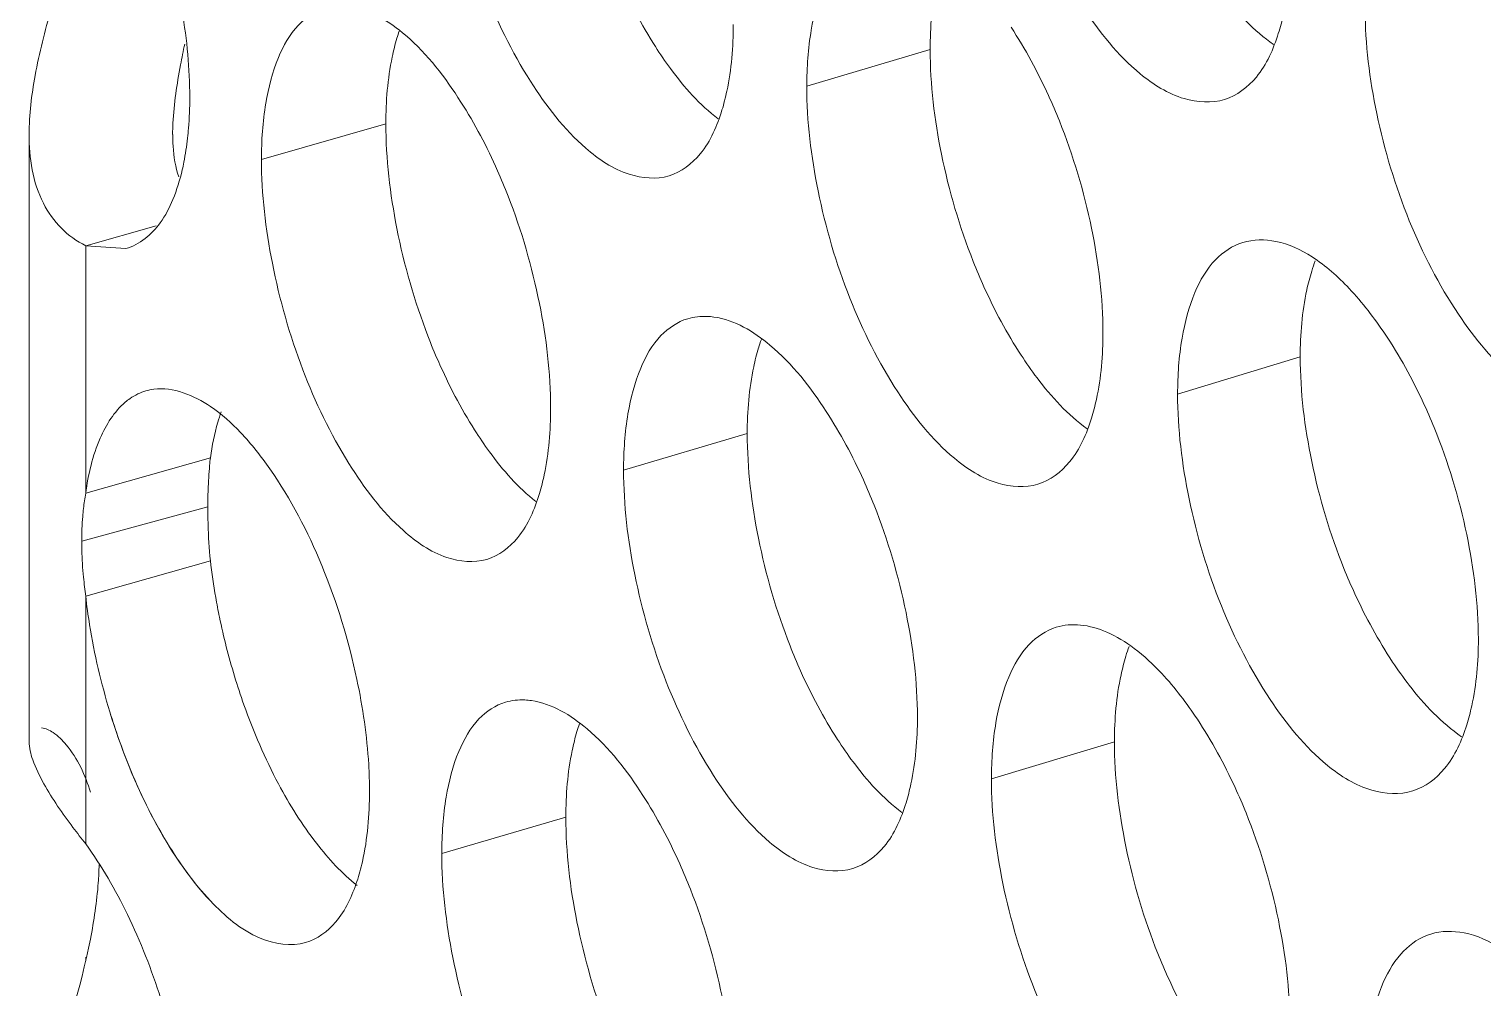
# Model space of a CAD drawing. Header units: millimetres. Extents: x 1177 to 4147, y 93 to 2194.
# Drawn here: x 2491.77 to 2502.4, y 853.76 to 860.77 of the extents above; entities that cross this region are included whole.
import ezdxf

# ---------------------------------------------------------------- set-up
doc = ezdxf.new("R2010")
doc.units = ezdxf.units.MM
doc.header["$LTSCALE"] = 0.1
doc.layers.get('0').update_dxf_attribs({"lineweight": 13})
doc.layers.add('标注', color=251, linetype='Continuous', lineweight=9)

# ---------------------------------------------------------------- blocks, each defined once
blk = doc.blocks.new('02')
for p, q in [((4328.801, 813.481), (4328.801, 819.845)), ((4329.392, 816.095), (4329.392, 818.682)), ((4329.392, 812.432), (4329.392, 815.019))]:
    blk.add_line(p, q)
at = {"layer": '标注'}
for p, q in [((4338.214, 820.732), (4336.925, 820.348)), ((4332.528, 819.957), (4331.228, 819.582)), ((4330.127, 818.891), (4329.392, 818.682)), ((4329.392, 818.682), (4329.813, 818.652)), ((4342.08, 817.521), (4340.799, 817.131)), ((4336.303, 816.719), (4335.011, 816.338)), ((4330.695, 816.467), (4329.392, 816.095)), ((4330.695, 816.467), (4329.392, 816.095)), ((4330.668, 815.953), (4329.351, 815.594)), ((4330.668, 815.953), (4329.351, 815.594)), ((4330.695, 815.391), (4329.392, 815.019)), ((4330.695, 815.391), (4329.392, 815.019)), ((4340.139, 813.499), (4338.854, 813.112)), ((4334.408, 812.71), (4333.112, 812.333)), ((4334.408, 812.71), (4333.112, 812.333)), ((4329.392, 811.21), (4329.392, 811.248))]:
    blk.add_line(p, q, dxfattribs=at)
for centre, radius, start, end in [((4334.526, 820.283), 1.966, 160.9402, 163.2288), ((4332.677, 819.848), 2.377, 177.2621, 180.0726), ((4344.003, 817.854), 1.889, 159.2059, 162.6715), ((4338.27, 817.048), 1.933, 160.2403, 163.0029), ((4330.173, 816.636), 0.55, 97.1735, 105.9366), ((4330.173, 816.636), 0.55, 97.1735, 105.9366), ((4331.697, 815.679), 2.342, 169.768, 173.6853), ((4331.697, 815.679), 2.342, 169.768, 173.6853), ((4335.848, 815.955), 5.18, 178.0496, 180.0207), ((4335.848, 815.955), 5.18, 178.0496, 180.0207), ((4336.345, 815.954), 5.677, 180.0086, 181.863), ((4336.345, 815.954), 5.677, 180.0086, 181.863), ((4336.687, 815.966), 6.02, 181.871, 185.483), ((4336.687, 815.966), 6.02, 181.871, 185.483), ((4336.712, 816.054), 6.053, 186.2893, 189.956), ((4336.712, 816.054), 6.053, 186.2893, 189.956), ((4333.9, 815.641), 4.55, 185.3339, 187.8588), ((4333.9, 815.641), 4.55, 185.3339, 187.8588), ((4342.076, 813.831), 1.903, 159.5485, 162.781), ((4336.39, 813.039), 1.95, 160.5892, 163.1153), ((4336.39, 813.039), 1.95, 160.5892, 163.1153), ((4343.627, 810.894), 0.623, 107.151, 111.3587)]:
    blk.add_arc(centre, radius, start, end, dxfattribs=at)
for points, knots in [([(4338.854, 824.362), (4338.854, 823.996), (4338.948, 823.239), (4339.268, 822.157), (4339.749, 821.207), (4340.174, 820.672), (4340.408, 820.479)], [0, 0, 0, 0, 0.256797, 0.52993, 0.786916, 1, 1, 1, 1]), ([(4330.479, 820.233), (4330.479, 820.532), (4330.418, 821.153), (4330.199, 822.066), (4329.861, 822.927), (4329.56, 823.452), (4329.392, 823.682)], [0, 0, 0, 0, 0.24518, 0.507954, 0.766556, 1, 1, 1, 1]), ([(4333.112, 823.583), (4333.112, 823.218), (4333.203, 822.466), (4333.511, 821.388), (4333.976, 820.437), (4334.388, 819.899), (4334.616, 819.701)], [0, 0, 0, 0, 0.25688, 0.530083, 0.787064, 1, 1, 1, 1]), ([(4329.441, 822.688), (4329.339, 822.169), (4329.098, 821.438), (4328.856, 820.496), (4328.801, 820.051), (4328.801, 819.845)], [0, 0, 0, 0, 0.543055, 0.787808, 1, 1, 1, 1]), ([(4337.599, 821.93), (4337.493, 821.898), (4337.279, 821.754), (4337.075, 821.389), (4336.95, 820.907), (4336.925, 820.544), (4336.925, 820.348)], [0, 0, 0, 0, 0.183153, 0.403682, 0.676253, 1, 1, 1, 1]), ([(4334.851, 821.744), (4334.885, 821.655), (4335.026, 821.317), (4335.197, 820.991), (4335.343, 820.763)], [0, 0, 0, 0, 0.260845, 1, 1, 1, 1]), ([(4341.851, 820.9), (4341.872, 820.965), (4341.948, 821.257), (4341.972, 821.561), (4341.972, 821.795)], [0, 0, 0, 0, 0.225697, 1, 1, 1, 1]), ([(4338.332, 821.627), (4338.312, 821.562), (4338.238, 821.269), (4338.214, 820.965), (4338.214, 820.732)], [0, 0, 0, 0, 0.225358, 1, 1, 1, 1]), ([(4341.097, 821.558), (4341.151, 821.476), (4341.353, 821.191), (4341.595, 820.928), (4341.802, 820.784)], [0, 0, 0, 0, 0.280024, 1, 1, 1, 1]), ([(4331.891, 821.16), (4331.787, 821.13), (4331.575, 820.987), (4331.375, 820.624), (4331.252, 820.142), (4331.228, 819.779), (4331.228, 819.582)], [0, 0, 0, 0, 0.180661, 0.40035, 0.673891, 1, 1, 1, 1]), ([(4333.312, 820.183), (4333.15, 820.438), (4332.839, 820.854), (4332.371, 821.144), (4332.157, 821.176)], [0, 0, 0, 0, 0.582814, 1, 1, 1, 1]), ([(4342.758, 821.155), (4342.758, 820.788), (4342.853, 820.032), (4343.179, 818.951), (4343.667, 818.002), (4344.099, 817.471), (4344.336, 817.279)], [0, 0, 0, 0, 0.256412, 0.529221, 0.786254, 1, 1, 1, 1]), ([(4336.039, 820.1), (4336.059, 820.164), (4336.133, 820.457), (4336.157, 820.76), (4336.157, 820.993)], [0, 0, 0, 0, 0.225294, 1, 1, 1, 1]), ([(4339.564, 819.986), (4339.528, 820.075), (4339.384, 820.412), (4339.208, 820.737), (4339.059, 820.965)], [0, 0, 0, 0, 0.260562, 1, 1, 1, 1]), ([(4330.426, 820.789), (4330.411, 820.717), (4330.357, 820.443), (4330.313, 820.166), (4330.304, 819.961)], [0, 0, 0, 0, 0.264477, 1, 1, 1, 1]), ([(4332.643, 820.851), (4332.624, 820.786), (4332.551, 820.493), (4332.528, 820.19), (4332.528, 819.957)], [0, 0, 0, 0, 0.22496, 1, 1, 1, 1]), ([(4335.343, 820.763), (4335.393, 820.684), (4335.582, 820.409), (4335.807, 820.153), (4336, 820.007)], [0, 0, 0, 0, 0.27889, 1, 1, 1, 1]), ([(4341.29, 820.21), (4341.419, 820.25), (4341.678, 820.45), (4341.8, 820.738), (4341.851, 820.9)], [0, 0, 0, 0, 0.442709, 1, 1, 1, 1]), ([(4338.214, 820.732), (4338.214, 820.365), (4338.307, 819.609), (4338.52, 818.879), (4338.664, 818.517)], [0, 0, 0, 0, 0.484725, 1, 1, 1, 1]), ([(4340.408, 820.479), (4340.545, 820.367), (4340.818, 820.191), (4341.155, 820.169), (4341.29, 820.21)], [0, 0, 0, 0, 0.55656, 1, 1, 1, 1]), ([(4336.925, 820.348), (4336.925, 819.981), (4337.018, 819.225), (4337.335, 818.142), (4337.812, 817.191), (4338.234, 816.655), (4338.467, 816.461)], [0, 0, 0, 0, 0.256988, 0.530284, 0.787246, 1, 1, 1, 1]), ([(4330.457, 819.807), (4330.46, 819.841), (4330.474, 819.983), (4330.479, 820.125), (4330.479, 820.233)], [0, 0, 0, 0, 0.240443, 1, 1, 1, 1]), ([(4333.805, 819.201), (4333.77, 819.29), (4333.629, 819.629), (4333.458, 819.955), (4333.312, 820.183)], [0, 0, 0, 0, 0.260824, 1, 1, 1, 1]), ([(4335.486, 819.412), (4335.613, 819.45), (4335.87, 819.65), (4335.989, 819.937), (4336.039, 820.1)], [0, 0, 0, 0, 0.439697, 1, 1, 1, 1]), ([(4328.801, 819.845), (4328.8, 819.6), (4328.855, 819.233), (4329.123, 818.854), (4329.299, 818.728), (4329.392, 818.682)], [0, 0, 0, 0, 0.536627, 0.771347, 1, 1, 1, 1]), ([(4330.301, 819.845), (4330.301, 819.804), (4330.306, 819.654), (4330.329, 819.502), (4330.365, 819.4)], [0, 0, 0, 0, 0.274396, 1, 1, 1, 1]), ([(4332.528, 819.957), (4332.528, 819.59), (4332.618, 818.833), (4332.827, 818.102), (4332.967, 817.739)], [0, 0, 0, 0, 0.484841, 1, 1, 1, 1]), ([(4340.019, 817.773), (4340.019, 818.139), (4339.925, 818.895), (4339.709, 819.624), (4339.564, 819.986)], [0, 0, 0, 0, 0.484554, 1, 1, 1, 1]), ([(4330.401, 819.475), (4330.407, 819.501), (4330.43, 819.611), (4330.447, 819.722), (4330.457, 819.807)], [0, 0, 0, 0, 0.239722, 1, 1, 1, 1]), ([(4334.616, 819.701), (4334.749, 819.585), (4335.016, 819.402), (4335.353, 819.373), (4335.486, 819.412)], [0, 0, 0, 0, 0.55978, 1, 1, 1, 1]), ([(4331.228, 819.582), (4331.228, 819.219), (4331.318, 818.47), (4331.622, 817.395), (4332.079, 816.445), (4332.485, 815.905), (4332.711, 815.705)], [0, 0, 0, 0, 0.256731, 0.529807, 0.786809, 1, 1, 1, 1]), ([(4329.813, 818.652), (4329.956, 818.693), (4330.159, 818.864), (4330.317, 819.176), (4330.376, 819.37), (4330.401, 819.475)], [0, 0, 0, 0, 0.426718, 0.691609, 1, 1, 1, 1]), ([(4334.249, 816.985), (4334.249, 817.352), (4334.157, 818.108), (4333.946, 818.838), (4333.805, 819.201)], [0, 0, 0, 0, 0.48467, 1, 1, 1, 1]), ([(4341.48, 818.715), (4341.372, 818.683), (4341.157, 818.538), (4340.95, 818.172), (4340.824, 817.689), (4340.799, 817.327), (4340.799, 817.131)], [0, 0, 0, 0, 0.184776, 0.405862, 0.677804, 1, 1, 1, 1]), ([(4342.966, 817.758), (4342.854, 817.926), (4342.627, 818.223), (4342.244, 818.565), (4341.855, 818.75), (4341.59, 818.749), (4341.48, 818.715)], [0, 0, 0, 0, 0.324351, 0.596195, 0.815556, 1, 1, 1, 1]), ([(4338.664, 818.517), (4338.699, 818.428), (4338.842, 818.091), (4339.016, 817.766), (4339.164, 817.539)], [0, 0, 0, 0, 0.260671, 1, 1, 1, 1]), ([(4342.2, 818.417), (4342.18, 818.352), (4342.104, 818.059), (4342.08, 817.755), (4342.08, 817.521)], [0, 0, 0, 0, 0.225626, 1, 1, 1, 1]), ([(4335.681, 817.919), (4335.576, 817.888), (4335.362, 817.744), (4335.16, 817.379), (4335.035, 816.897), (4335.011, 816.535), (4335.011, 816.338)], [0, 0, 0, 0, 0.18233, 0.402579, 0.67547, 1, 1, 1, 1]), ([(4335.955, 817.937), (4335.931, 817.94), (4335.84, 817.949), (4335.747, 817.938), (4335.681, 817.919)], [0, 0, 0, 0, 0.259303, 1, 1, 1, 1]), ([(4337.128, 816.95), (4336.963, 817.204), (4336.645, 817.62), (4336.171, 817.906), (4335.955, 817.937)], [0, 0, 0, 0, 0.581214, 1, 1, 1, 1]), ([(4332.967, 817.739), (4333.001, 817.65), (4333.141, 817.311), (4333.311, 816.985), (4333.455, 816.757)], [0, 0, 0, 0, 0.260931, 1, 1, 1, 1]), ([(4339.899, 816.879), (4339.919, 816.944), (4339.995, 817.236), (4340.019, 817.54), (4340.019, 817.773)], [0, 0, 0, 0, 0.225563, 1, 1, 1, 1]), ([(4343.479, 816.781), (4343.443, 816.87), (4343.296, 817.208), (4343.118, 817.532), (4342.966, 817.758)], [0, 0, 0, 0, 0.260387, 1, 1, 1, 1]), ([(4336.421, 817.614), (4336.401, 817.549), (4336.327, 817.256), (4336.303, 816.952), (4336.303, 816.719)], [0, 0, 0, 0, 0.225225, 1, 1, 1, 1]), ([(4339.164, 817.539), (4339.217, 817.458), (4339.414, 817.176), (4339.651, 816.915), (4339.853, 816.77)], [0, 0, 0, 0, 0.279659, 1, 1, 1, 1]), ([(4342.08, 817.521), (4342.08, 817.155), (4342.174, 816.398), (4342.391, 815.67), (4342.537, 815.309)], [0, 0, 0, 0, 0.484648, 1, 1, 1, 1]), ([(4330.022, 817.166), (4329.963, 817.149), (4329.887, 817.111), (4329.821, 817.06), (4329.805, 817.047)], [0, 0, 0, 0, 0.740858, 1, 1, 1, 1]), ([(4330.022, 817.166), (4329.963, 817.149), (4329.887, 817.111), (4329.821, 817.06), (4329.805, 817.047)], [0, 0, 0, 0, 0.740858, 1, 1, 1, 1]), ([(4331.316, 816.35), (4331.223, 816.484), (4331.035, 816.722), (4330.662, 817.059), (4330.309, 817.208), (4330.104, 817.183)], [0, 0, 0, 0, 0.320968, 0.5929, 1, 1, 1, 1]), ([(4331.316, 816.35), (4331.223, 816.484), (4331.035, 816.722), (4330.662, 817.059), (4330.309, 817.208), (4330.104, 817.183)], [0, 0, 0, 0, 0.320968, 0.5929, 1, 1, 1, 1]), ([(4340.799, 817.131), (4340.799, 816.765), (4340.893, 816.008), (4341.216, 814.927), (4341.7, 813.977), (4342.129, 813.444), (4342.365, 813.252)], [0, 0, 0, 0, 0.256604, 0.529576, 0.786585, 1, 1, 1, 1]), ([(4329.805, 817.047), (4329.689, 816.948), (4329.497, 816.636), (4329.419, 816.292), (4329.392, 816.095)], [0, 0, 0, 0, 0.434523, 1, 1, 1, 1]), ([(4329.805, 817.047), (4329.689, 816.948), (4329.497, 816.636), (4329.419, 816.292), (4329.392, 816.095)], [0, 0, 0, 0, 0.434523, 1, 1, 1, 1]), ([(4334.132, 816.092), (4334.152, 816.157), (4334.226, 816.449), (4334.249, 816.752), (4334.249, 816.985)], [0, 0, 0, 0, 0.225161, 1, 1, 1, 1]), ([(4330.808, 816.946), (4330.795, 816.91), (4330.744, 816.753), (4330.712, 816.592), (4330.695, 816.467)], [0, 0, 0, 0, 0.232223, 1, 1, 1, 1]), ([(4330.808, 816.946), (4330.795, 816.91), (4330.744, 816.753), (4330.712, 816.592), (4330.695, 816.467)], [0, 0, 0, 0, 0.232223, 1, 1, 1, 1]), ([(4337.629, 815.97), (4337.594, 816.059), (4337.45, 816.397), (4337.276, 816.722), (4337.128, 816.95)], [0, 0, 0, 0, 0.26065, 1, 1, 1, 1]), ([(4339.34, 816.19), (4339.469, 816.229), (4339.727, 816.429), (4339.848, 816.716), (4339.899, 816.879)], [0, 0, 0, 0, 0.441719, 1, 1, 1, 1]), ([(4333.455, 816.757), (4333.505, 816.679), (4333.689, 816.407), (4333.909, 816.154), (4334.096, 816.008)], [0, 0, 0, 0, 0.278486, 1, 1, 1, 1]), ([(4336.303, 816.719), (4336.303, 816.352), (4336.395, 815.596), (4336.607, 814.866), (4336.75, 814.503)], [0, 0, 0, 0, 0.484764, 1, 1, 1, 1]), ([(4343.941, 814.571), (4343.941, 814.937), (4343.845, 815.693), (4343.626, 816.421), (4343.479, 816.781)], [0, 0, 0, 0, 0.484476, 1, 1, 1, 1]), ([(4330.695, 816.467), (4330.692, 816.44), (4330.68, 816.328), (4330.674, 816.216), (4330.671, 816.131)], [0, 0, 0, 0, 0.242582, 1, 1, 1, 1]), ([(4330.695, 816.467), (4330.692, 816.44), (4330.68, 816.328), (4330.674, 816.216), (4330.671, 816.131)], [0, 0, 0, 0, 0.242582, 1, 1, 1, 1]), ([(4332.225, 814.15), (4332.14, 814.557), (4331.905, 815.323), (4331.535, 816.037), (4331.316, 816.35)], [0, 0, 0, 0, 0.521078, 1, 1, 1, 1]), ([(4332.225, 814.15), (4332.14, 814.557), (4331.905, 815.323), (4331.535, 816.037), (4331.316, 816.35)], [0, 0, 0, 0, 0.521078, 1, 1, 1, 1]), ([(4338.467, 816.461), (4338.602, 816.349), (4338.872, 816.173), (4339.207, 816.149), (4339.34, 816.19)], [0, 0, 0, 0, 0.557203, 1, 1, 1, 1]), ([(4335.011, 816.338), (4335.011, 815.972), (4335.103, 815.217), (4335.417, 814.135), (4335.888, 813.184), (4336.305, 812.647), (4336.536, 812.451)], [0, 0, 0, 0, 0.257025, 0.530351, 0.787311, 1, 1, 1, 1]), ([(4333.581, 815.405), (4333.709, 815.442), (4333.965, 815.643), (4334.083, 815.929), (4334.132, 816.092)], [0, 0, 0, 0, 0.438663, 1, 1, 1, 1]), ([(4329.369, 815.936), (4329.366, 815.909), (4329.355, 815.795), (4329.351, 815.681), (4329.351, 815.594)], [0, 0, 0, 0, 0.240746, 1, 1, 1, 1]), ([(4329.369, 815.936), (4329.366, 815.909), (4329.355, 815.795), (4329.351, 815.681), (4329.351, 815.594)], [0, 0, 0, 0, 0.240746, 1, 1, 1, 1]), ([(4338.081, 813.756), (4338.081, 814.122), (4337.987, 814.878), (4337.773, 815.607), (4337.629, 815.97)], [0, 0, 0, 0, 0.484593, 1, 1, 1, 1]), ([(4329.351, 815.594), (4329.351, 815.563), (4329.353, 815.438), (4329.36, 815.313), (4329.369, 815.218)], [0, 0, 0, 0, 0.242279, 1, 1, 1, 1]), ([(4329.351, 815.594), (4329.351, 815.563), (4329.353, 815.438), (4329.36, 815.313), (4329.369, 815.218)], [0, 0, 0, 0, 0.242279, 1, 1, 1, 1]), ([(4332.711, 815.705), (4332.843, 815.587), (4333.109, 815.399), (4333.448, 815.366), (4333.581, 815.405)], [0, 0, 0, 0, 0.561342, 1, 1, 1, 1]), ([(4342.537, 815.309), (4342.573, 815.22), (4342.718, 814.883), (4342.895, 814.559), (4343.045, 814.332)], [0, 0, 0, 0, 0.260496, 1, 1, 1, 1]), ([(4329.392, 815.019), (4329.403, 814.92), (4329.459, 814.512), (4329.554, 814.11), (4329.644, 813.812)], [0, 0, 0, 0, 0.243528, 1, 1, 1, 1]), ([(4329.392, 815.019), (4329.403, 814.92), (4329.459, 814.512), (4329.554, 814.11), (4329.644, 813.812)], [0, 0, 0, 0, 0.243528, 1, 1, 1, 1]), ([(4330.75, 815.007), (4330.762, 814.939), (4330.815, 814.661), (4330.885, 814.387), (4330.947, 814.184)], [0, 0, 0, 0, 0.247361, 1, 1, 1, 1]), ([(4330.75, 815.007), (4330.762, 814.939), (4330.815, 814.661), (4330.885, 814.387), (4330.947, 814.184)], [0, 0, 0, 0, 0.247361, 1, 1, 1, 1]), ([(4339.532, 814.695), (4339.425, 814.663), (4339.21, 814.518), (4339.005, 814.153), (4338.879, 813.671), (4338.854, 813.308), (4338.854, 813.112)], [0, 0, 0, 0, 0.183968, 0.404776, 0.677031, 1, 1, 1, 1]), ([(4341.005, 813.734), (4340.894, 813.902), (4340.692, 814.168), (4340.368, 814.473), (4340.08, 814.651), (4339.797, 814.734), (4339.613, 814.72), (4339.532, 814.695)], [0, 0, 0, 0, 0.324474, 0.533713, 0.711862, 0.863947, 1, 1, 1, 1]), ([(4343.819, 813.676), (4343.84, 813.741), (4343.916, 814.033), (4343.941, 814.337), (4343.941, 814.571)], [0, 0, 0, 0, 0.225833, 1, 1, 1, 1]), ([(4336.75, 814.503), (4336.785, 814.414), (4336.926, 814.076), (4337.099, 813.751), (4337.246, 813.524)], [0, 0, 0, 0, 0.260758, 1, 1, 1, 1]), ([(4340.259, 814.394), (4340.239, 814.329), (4340.164, 814.037), (4340.139, 813.733), (4340.139, 813.499)], [0, 0, 0, 0, 0.225492, 1, 1, 1, 1]), ([(4343.045, 814.332), (4343.1, 814.25), (4343.306, 813.961), (4343.555, 813.696), (4343.766, 813.552)], [0, 0, 0, 0, 0.280375, 1, 1, 1, 1]), ([(4330.947, 814.184), (4330.977, 814.084), (4331.104, 813.699), (4331.264, 813.324), (4331.406, 813.058)], [0, 0, 0, 0, 0.257432, 1, 1, 1, 1]), ([(4330.947, 814.184), (4330.977, 814.084), (4331.104, 813.699), (4331.264, 813.324), (4331.406, 813.058)], [0, 0, 0, 0, 0.257432, 1, 1, 1, 1]), ([(4332.357, 812.982), (4332.357, 813.075), (4332.344, 813.467), (4332.287, 813.857), (4332.225, 814.15)], [0, 0, 0, 0, 0.236743, 1, 1, 1, 1]), ([(4332.357, 812.982), (4332.357, 813.075), (4332.344, 813.467), (4332.287, 813.857), (4332.225, 814.15)], [0, 0, 0, 0, 0.236743, 1, 1, 1, 1]), ([(4334.048, 813.929), (4334.025, 813.933), (4333.935, 813.941), (4333.843, 813.931), (4333.779, 813.913)], [0, 0, 0, 0, 0.259359, 1, 1, 1, 1]), ([(4334.048, 813.929), (4334.025, 813.933), (4333.935, 813.941), (4333.843, 813.931), (4333.779, 813.913)], [0, 0, 0, 0, 0.259359, 1, 1, 1, 1]), ([(4335.213, 812.939), (4335.049, 813.194), (4334.734, 813.61), (4334.263, 813.898), (4334.048, 813.929)], [0, 0, 0, 0, 0.582011, 1, 1, 1, 1]), ([(4335.213, 812.939), (4335.049, 813.194), (4334.734, 813.61), (4334.263, 813.898), (4334.048, 813.929)], [0, 0, 0, 0, 0.582011, 1, 1, 1, 1]), ([(4329.644, 813.812), (4329.762, 813.425), (4330.041, 812.724), (4330.459, 812.087), (4330.696, 811.836)], [0, 0, 0, 0, 0.540054, 1, 1, 1, 1]), ([(4329.644, 813.812), (4329.675, 813.712), (4329.801, 813.327), (4329.962, 812.952), (4330.104, 812.686)], [0, 0, 0, 0, 0.257377, 1, 1, 1, 1]), ([(4333.779, 813.913), (4333.673, 813.882), (4333.461, 813.738), (4333.26, 813.374), (4333.136, 812.892), (4333.112, 812.529), (4333.112, 812.333)], [0, 0, 0, 0, 0.181499, 0.401469, 0.674683, 1, 1, 1, 1]), ([(4333.779, 813.913), (4333.673, 813.882), (4333.461, 813.738), (4333.26, 813.374), (4333.136, 812.892), (4333.112, 812.529), (4333.112, 812.333)], [0, 0, 0, 0, 0.181499, 0.401469, 0.674683, 1, 1, 1, 1]), ([(4328.932, 813.645), (4328.974, 813.64), (4329.073, 813.59), (4329.281, 813.385), (4329.389, 813.149), (4329.441, 812.971)], [0, 0, 0, 0, 0.148198, 0.361925, 1, 1, 1, 1]), ([(4337.962, 812.862), (4337.982, 812.927), (4338.056, 813.219), (4338.081, 813.523), (4338.081, 813.756)], [0, 0, 0, 0, 0.225428, 1, 1, 1, 1]), ([(4341.514, 812.756), (4341.478, 812.845), (4341.332, 813.183), (4341.155, 813.507), (4341.005, 813.734)], [0, 0, 0, 0, 0.260475, 1, 1, 1, 1]), ([(4343.255, 812.985), (4343.385, 813.025), (4343.644, 813.225), (4343.768, 813.514), (4343.819, 813.676)], [0, 0, 0, 0, 0.443684, 1, 1, 1, 1]), ([(4328.954, 813.061), (4328.91, 813.141), (4328.841, 813.281), (4328.801, 813.436), (4328.801, 813.5)], [0, 0, 0, 0, 0.58968, 1, 1, 1, 1]), ([(4334.524, 813.605), (4334.505, 813.54), (4334.431, 813.247), (4334.408, 812.944), (4334.408, 812.71)], [0, 0, 0, 0, 0.225092, 1, 1, 1, 1]), ([(4334.524, 813.605), (4334.505, 813.54), (4334.431, 813.247), (4334.408, 812.944), (4334.408, 812.71)], [0, 0, 0, 0, 0.225092, 1, 1, 1, 1]), ([(4337.246, 813.524), (4337.297, 813.444), (4337.491, 813.165), (4337.721, 812.907), (4337.919, 812.761)], [0, 0, 0, 0, 0.279282, 1, 1, 1, 1]), ([(4340.139, 813.499), (4340.139, 813.133), (4340.233, 812.376), (4340.448, 811.647), (4340.593, 811.286)], [0, 0, 0, 0, 0.484687, 1, 1, 1, 1]), ([(4342.365, 813.252), (4342.502, 813.14), (4342.779, 812.964), (4343.119, 812.944), (4343.255, 812.985)], [0, 0, 0, 0, 0.555929, 1, 1, 1, 1]), ([(4329.392, 812.432), (4329.347, 812.489), (4329.191, 812.691), (4329.044, 812.901), (4328.954, 813.061)], [0, 0, 0, 0, 0.283462, 1, 1, 1, 1]), ([(4331.406, 813.058), (4331.522, 812.842), (4331.761, 812.459), (4332.068, 812.123), (4332.228, 811.996)], [0, 0, 0, 0, 0.545672, 1, 1, 1, 1]), ([(4331.406, 813.058), (4331.522, 812.842), (4331.761, 812.459), (4332.068, 812.123), (4332.228, 811.996)], [0, 0, 0, 0, 0.545672, 1, 1, 1, 1]), ([(4338.854, 813.112), (4338.854, 812.746), (4338.948, 811.989), (4339.268, 810.907), (4339.749, 809.957), (4340.174, 809.422), (4340.408, 809.229)], [0, 0, 0, 0, 0.256797, 0.52993, 0.786916, 1, 1, 1, 1]), ([(4332.225, 812.039), (4332.248, 812.107), (4332.331, 812.414), (4332.357, 812.735), (4332.357, 812.982)], [0, 0, 0, 0, 0.223003, 1, 1, 1, 1]), ([(4332.225, 812.039), (4332.248, 812.107), (4332.331, 812.414), (4332.357, 812.735), (4332.357, 812.982)], [0, 0, 0, 0, 0.223003, 1, 1, 1, 1]), ([(4335.709, 811.958), (4335.674, 812.047), (4335.532, 812.385), (4335.36, 812.711), (4335.213, 812.939)], [0, 0, 0, 0, 0.260737, 1, 1, 1, 1]), ([(4335.709, 811.958), (4335.674, 812.047), (4335.532, 812.385), (4335.36, 812.711), (4335.213, 812.939)], [0, 0, 0, 0, 0.260737, 1, 1, 1, 1]), ([(4337.405, 812.174), (4337.534, 812.212), (4337.791, 812.412), (4337.911, 812.699), (4337.962, 812.862)], [0, 0, 0, 0, 0.440715, 1, 1, 1, 1]), ([(4334.408, 812.71), (4334.408, 812.344), (4334.499, 811.587), (4334.709, 810.857), (4334.851, 810.494)], [0, 0, 0, 0, 0.484802, 1, 1, 1, 1]), ([(4334.408, 812.71), (4334.408, 812.344), (4334.499, 811.587), (4334.709, 810.857), (4334.851, 810.494)], [0, 0, 0, 0, 0.484802, 1, 1, 1, 1]), ([(4341.972, 810.545), (4341.972, 810.911), (4341.877, 811.667), (4341.66, 812.395), (4341.514, 812.756)], [0, 0, 0, 0, 0.484515, 1, 1, 1, 1]), ([(4330.104, 812.686), (4330.148, 812.604), (4330.32, 812.303), (4330.523, 812.02), (4330.696, 811.836)], [0, 0, 0, 0, 0.271397, 1, 1, 1, 1]), ([(4330.479, 808.983), (4330.479, 809.282), (4330.418, 809.903), (4330.199, 810.816), (4329.861, 811.677), (4329.56, 812.202), (4329.392, 812.432)], [0, 0, 0, 0, 0.24518, 0.507954, 0.766556, 1, 1, 1, 1]), ([(4336.536, 812.451), (4336.67, 812.338), (4336.938, 812.16), (4337.272, 812.134), (4337.405, 812.174)], [0, 0, 0, 0, 0.558251, 1, 1, 1, 1]), ([(4333.112, 812.333), (4333.112, 811.968), (4333.203, 811.216), (4333.511, 810.138), (4333.976, 809.187), (4334.388, 808.649), (4334.616, 808.451)], [0, 0, 0, 0, 0.25688, 0.530083, 0.787064, 1, 1, 1, 1]), ([(4333.112, 812.333), (4333.112, 811.968), (4333.203, 811.216), (4333.511, 810.138), (4333.976, 809.187), (4334.388, 808.649), (4334.616, 808.451)], [0, 0, 0, 0, 0.25688, 0.530083, 0.787064, 1, 1, 1, 1]), ([(4329.532, 812.212), (4329.531, 812.15), (4329.518, 811.89), (4329.479, 811.632), (4329.441, 811.438)], [0, 0, 0, 0, 0.238404, 1, 1, 1, 1]), ([(4331.69, 811.402), (4331.811, 811.437), (4332.057, 811.619), (4332.175, 811.888), (4332.225, 812.039)], [0, 0, 0, 0, 0.441393, 1, 1, 1, 1]), ([(4331.69, 811.402), (4331.811, 811.437), (4332.057, 811.619), (4332.175, 811.888), (4332.225, 812.039)], [0, 0, 0, 0, 0.441393, 1, 1, 1, 1]), ([(4336.157, 809.743), (4336.157, 810.11), (4336.065, 810.866), (4335.852, 811.595), (4335.709, 811.958)], [0, 0, 0, 0, 0.484632, 1, 1, 1, 1]), ([(4336.157, 809.743), (4336.157, 810.11), (4336.065, 810.866), (4335.852, 811.595), (4335.709, 811.958)], [0, 0, 0, 0, 0.484632, 1, 1, 1, 1]), ([(4330.696, 811.836), (4330.844, 811.68), (4331.132, 811.424), (4331.537, 811.358), (4331.69, 811.402)], [0, 0, 0, 0, 0.574979, 1, 1, 1, 1]), ([(4330.696, 811.836), (4330.844, 811.68), (4331.132, 811.424), (4331.537, 811.358), (4331.69, 811.402)], [0, 0, 0, 0, 0.574979, 1, 1, 1, 1]), ([(4344.942, 810.537), (4344.829, 810.705), (4344.599, 811.002), (4344.213, 811.343), (4343.82, 811.526), (4343.554, 811.524), (4343.443, 811.49)], [0, 0, 0, 0, 0.323685, 0.595295, 0.814917, 1, 1, 1, 1]), ([(4329.441, 811.438), (4329.339, 810.919), (4329.098, 810.188), (4328.856, 809.246), (4328.801, 808.801), (4328.801, 808.595)], [0, 0, 0, 0, 0.543055, 0.787808, 1, 1, 1, 1]), ([(4343.4, 811.475), (4343.297, 811.435), (4343.095, 811.279), (4342.901, 810.917), (4342.782, 810.446), (4342.758, 810.094), (4342.758, 809.905)], [0, 0, 0, 0, 0.186349, 0.409523, 0.681034, 1, 1, 1, 1]), ([(4340.593, 811.286), (4340.628, 811.197), (4340.773, 810.859), (4340.948, 810.535), (4341.097, 810.308)], [0, 0, 0, 0, 0.260583, 1, 1, 1, 1])]:
    blk.add_open_spline(points, degree=3, knots=knots, dxfattribs=at)

msp = doc.modelspace()

# ---------------------------------------------------------------- block references
at = {"xscale": 0.7, "yscale": 0.7, "zscale": 0.7}
msp.add_blockref('02', (-538.391, 286.112), dxfattribs=at)

doc.saveas('drawing.dxf')
